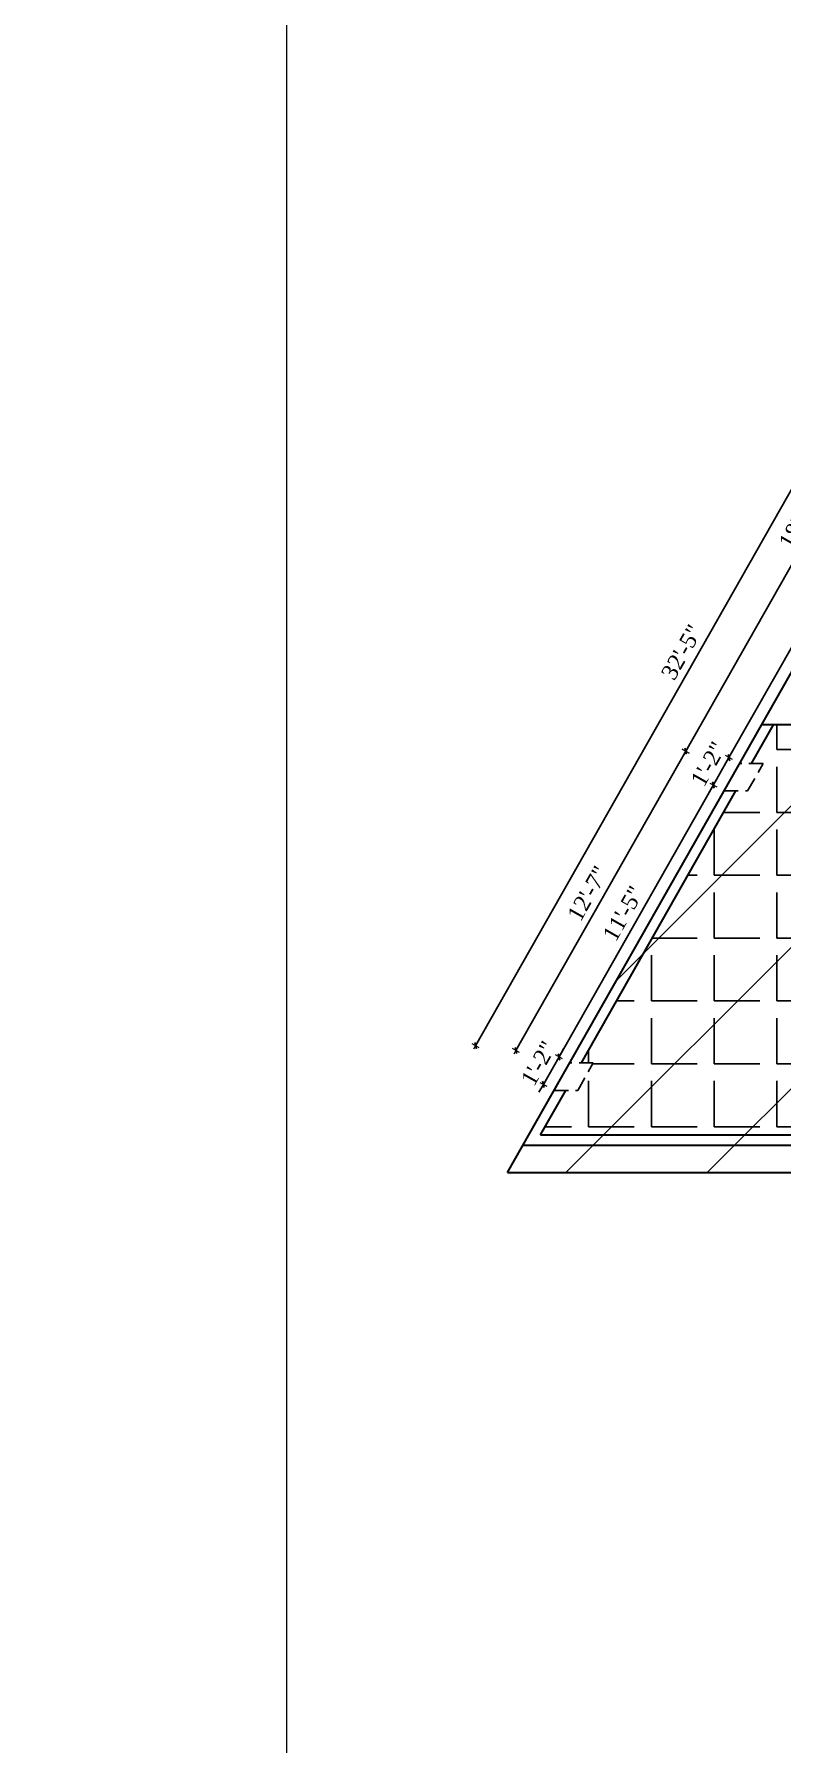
# Model space of a CAD drawing. Header units: inches. Extents: x 6873 to 34015, y -4436 to 8204.
# Drawn here: x 16381 to 16708, y 179 to 927 of the extents above; entities that cross this region are included whole.
import ezdxf

# ---------------------------------------------------------------- set-up
doc = ezdxf.new("R2010")
doc.units = ezdxf.units.IN
doc.header["$LTSCALE"] = 5
doc.header["$MEASUREMENT"] = 0
doc.linetypes.add('HIDDEN', pattern=[0.375, 0.25, -0.125])
doc.layers.add('A-WALL', color=7, linetype='Continuous', lineweight=9)
doc.layers.add('Dimension', color=7, linetype='Continuous', lineweight=18)
doc.layers.add('dim line', color=7, linetype='Continuous', lineweight=15, true_color=0xfab2b2)
doc.layers.add('WALL', color=7, linetype='Continuous')
doc.styles.add('ordinary', font='times.ttf')
doc.dimstyles.new('Copy of 96', dxfattribs={"dimtxt": 7, "dimasz": 4, "dimexe": 0.5, "dimexo": 0.5, "dimgap": 3, "dimtad": 1, "dimdec": 1, "dimzin": 11, "dimdsep": 46, "dimlunit": 4, "dimtxsty": 'ordinary', "dimblk": 'OBLIQUE', "dimcen": 0.09, "dimse1": 1, "dimse2": 1, "dimclrt": 6, "dimazin": 0, "dimtfac": 1, "dimtdec": 1, "dimtix": 1, "dimtmove": 2, "dimatfit": 3, "dimldrblk": 'leader', "dimfxl": 0.5, "dimfxlon": 1, "dimtolj": 1, "dimtzin": 0, "dimarcsym": 0})

# ---------------------------------------------------------------- blocks, each defined once
blk = doc.blocks.new('oblique')
at = {"color": 0, "lineweight": -2}
blk.add_line((0.25, 0.25), (-0.25, -0.25), dxfattribs=at)
at = {"layer": 'dim line', "lineweight": 9}
for p, q in [((-0.4375, 0), (0.4375, 0)), ((0, 0.4375), (0, -0.4375))]:
    blk.add_line(p, q, dxfattribs=at)
blk = doc.blocks.new('*D77')
at = {"layer": 'A-WALL', "color": 0, "lineweight": -2, "ltscale": 50, "transparency": 16777216}
for p, q in [((16603.78, 467.55), (16610.6, 479.55)), ((16610.6, 479.55), (16612.57, 483.03)), ((16603.78, 467.55), (16601.81, 464.08))]:
    blk.add_line(p, q, dxfattribs=at)
at = {"layer": 'Defpoints', "color": 0, "ltscale": 50, "transparency": 16777216}
for p in [(16610.6, 479.55), (16615.24, 476.92), (16608.43, 464.92)]:
    blk.add_point(p, dxfattribs=at)
at = {"layer": 'A-WALL', "color": 0, "lineweight": -2, "ltscale": 50, "transparency": 16777216, "xscale": 4, "yscale": 4, "zscale": 4}
for p, rotation in [((16610.6, 479.55), 240.4114854942765), ((16603.78, 467.55), 60.41148549427654)]:
    blk.add_blockref('oblique', p, dxfattribs=dict(at, rotation=rotation))
at = {"layer": 'A-WALL', "color": 6, "ltscale": 50, "transparency": 16777216, "insert": (16601.54, 476.76), "char_height": 7, "attachment_point": 5, "rotation": 60.41149, "style": 'ordinary'}
blk.add_mtext('\\A1;1\'-2"', dxfattribs=at)
blk = doc.blocks.new('_OBLIQUE')
at = {"color": 0, "linetype": 'ByBlock'}
blk.add_line((-0.5, -0.5), (0.5, 0.5), dxfattribs=at)
blk = doc.blocks.new('leader')
at = {"layer": 'Dimension'}
for p, q in [((0, -4.33), (0, 4.33)), ((-4.42, 0), (4.42, 0))]:
    blk.add_line(p, q, dxfattribs=at)
blk = doc.blocks.new('*D78')
at = {"layer": 'A-WALL', "color": 0, "lineweight": -2, "ltscale": 50, "transparency": 16777216}
blk.add_line((16610.6, 479.55), (16678.17, 598.55), dxfattribs=at)
at = {"layer": 'Defpoints', "color": 0, "ltscale": 50, "transparency": 16777216}
for p in [(16678.17, 598.55), (16682.81, 595.92), (16615.24, 476.92)]:
    blk.add_point(p, dxfattribs=at)
at = {"layer": 'A-WALL', "color": 0, "lineweight": -2, "ltscale": 50, "transparency": 16777216, "xscale": 4, "yscale": 4, "zscale": 4}
for p, rotation in [((16678.17, 598.55), 60.41148549433036), ((16610.6, 479.55), 240.4114854943304)]:
    blk.add_blockref('oblique', p, dxfattribs=dict(at, rotation=rotation))
at = {"layer": 'A-WALL', "color": 6, "ltscale": 50, "transparency": 16777216, "insert": (16638.68, 542.29), "char_height": 7, "attachment_point": 5, "rotation": 60.41149, "style": 'ordinary'}
blk.add_mtext('\\A1;11\'-5"', dxfattribs=at)
blk = doc.blocks.new('*D79')
at = {"layer": 'A-WALL', "color": 0, "lineweight": -2, "ltscale": 50, "transparency": 16777216}
for p, q in [((16684.98, 610.55), (16686.96, 614.03)), ((16678.17, 598.55), (16684.98, 610.55)), ((16678.17, 598.55), (16676.19, 595.08))]:
    blk.add_line(p, q, dxfattribs=at)
at = {"layer": 'Defpoints', "color": 0, "ltscale": 50, "transparency": 16777216}
for p in [(16684.98, 610.55), (16689.63, 607.92), (16682.81, 595.92)]:
    blk.add_point(p, dxfattribs=at)
at = {"layer": 'A-WALL', "color": 0, "lineweight": -2, "ltscale": 50, "transparency": 16777216, "xscale": 4, "yscale": 4, "zscale": 4}
for p, rotation in [((16684.98, 610.55), 240.4114854943304), ((16678.17, 598.55), 60.41148549433034)]:
    blk.add_blockref('oblique', p, dxfattribs=dict(at, rotation=rotation))
at = {"layer": 'A-WALL', "color": 6, "ltscale": 50, "transparency": 16777216, "insert": (16675.92, 607.76), "char_height": 7, "attachment_point": 5, "rotation": 60.41149, "style": 'ordinary'}
blk.add_mtext('\\A1;1\'-2"', dxfattribs=at)
blk = doc.blocks.new('*D80')
at = {"layer": 'A-WALL', "color": 0, "lineweight": -2, "ltscale": 50, "transparency": 16777216}
blk.add_line((16684.98, 610.55), (16788.89, 793.55), dxfattribs=at)
at = {"layer": 'Defpoints', "color": 0, "ltscale": 50, "transparency": 16777216}
for p in [(16788.89, 793.55), (16793.54, 790.92), (16689.63, 607.92)]:
    blk.add_point(p, dxfattribs=at)
at = {"layer": 'A-WALL', "color": 0, "lineweight": -2, "ltscale": 50, "transparency": 16777216, "xscale": 4, "yscale": 4, "zscale": 4}
for p, rotation in [((16788.89, 793.55), 60.41148549433036), ((16684.98, 610.55), 240.4114854943304)]:
    blk.add_blockref('oblique', p, dxfattribs=dict(at, rotation=rotation))
at = {"layer": 'A-WALL', "color": 6, "ltscale": 50, "transparency": 16777216, "insert": (16731.22, 705.3), "char_height": 7, "attachment_point": 5, "rotation": 60.41149, "style": 'ordinary'}
blk.add_mtext('\\A1;17\'-6"', dxfattribs=at)
blk = doc.blocks.new('*D82')
at = {"layer": 'A-WALL', "color": 0, "lineweight": -2, "ltscale": 50, "transparency": 16777216}
blk.add_line((16776.81, 808.35), (16666.09, 613.35), dxfattribs=at)
at = {"layer": 'Defpoints', "color": 0, "ltscale": 50, "transparency": 16777216}
for p in [(16796.94, 796.92), (16666.09, 613.35), (16686.22, 601.92)]:
    blk.add_point(p, dxfattribs=at)
at = {"layer": 'A-WALL', "color": 0, "lineweight": -2, "ltscale": 50, "transparency": 16777216, "xscale": 4, "yscale": 4, "zscale": 4}
for p, rotation in [((16776.81, 808.35), 60.41148549426839), ((16666.09, 613.35), 240.4114854942684)]:
    blk.add_blockref('oblique', p, dxfattribs=dict(at, rotation=rotation))
at = {"layer": 'A-WALL', "color": 6, "ltscale": 50, "transparency": 16777216, "insert": (16715.74, 714.09), "char_height": 7, "attachment_point": 5, "rotation": 60.41149, "style": 'ordinary'}
blk.add_mtext('\\A1;18\'-8"', dxfattribs=at)
blk = doc.blocks.new('*D83')
at = {"layer": 'A-WALL', "color": 0, "lineweight": -2, "ltscale": 50, "transparency": 16777216}
blk.add_line((16666.09, 613.35), (16591.7, 482.35), dxfattribs=at)
at = {"layer": 'Defpoints', "color": 0, "ltscale": 50, "transparency": 16777216}
for p in [(16686.22, 601.92), (16591.7, 482.35), (16611.84, 470.92)]:
    blk.add_point(p, dxfattribs=at)
at = {"layer": 'A-WALL', "color": 0, "lineweight": -2, "ltscale": 50, "transparency": 16777216, "xscale": 4, "yscale": 4, "zscale": 4}
for p, rotation in [((16666.09, 613.35), 60.41148549433034), ((16591.7, 482.35), 240.4114854943304)]:
    blk.add_blockref('oblique', p, dxfattribs=dict(at, rotation=rotation))
at = {"layer": 'A-WALL', "color": 6, "ltscale": 50, "transparency": 16777216, "insert": (16623.18, 551.09), "char_height": 7, "attachment_point": 5, "rotation": 60.41149, "style": 'ordinary'}
blk.add_mtext('\\A1;12\'-7"', dxfattribs=at)
blk = doc.blocks.new('*D84')
at = {"layer": 'A-WALL', "color": 0, "lineweight": -2, "ltscale": 50, "transparency": 16777216}
blk.add_line((16574.06, 484.43), (16765.98, 822.43), dxfattribs=at)
at = {"layer": 'Defpoints', "color": 0, "ltscale": 50, "transparency": 16777216}
for p in [(16765.98, 822.43), (16800.35, 802.92), (16608.43, 464.92)]:
    blk.add_point(p, dxfattribs=at)
at = {"layer": 'A-WALL', "color": 0, "lineweight": -2, "ltscale": 50, "transparency": 16777216, "xscale": 4, "yscale": 4, "zscale": 4}
for p, rotation in [((16765.98, 822.43), 60.41148549426839), ((16574.06, 484.43), 240.4114854942684)]:
    blk.add_blockref('oblique', p, dxfattribs=dict(at, rotation=rotation))
at = {"layer": 'A-WALL', "color": 6, "ltscale": 50, "transparency": 16777216, "insert": (16664.31, 656.67), "char_height": 7, "attachment_point": 5, "rotation": 60.41149, "style": 'ordinary'}
blk.add_mtext('\\A1;32\'-5"', dxfattribs=at)

msp = doc.modelspace()

# ---------------------------------------------------------------- hatches: boundary and pattern name
at = {"layer": 'WALL', "linetype": 'ByBlock', "ltscale": 5, "true_color": 0xf8991e}
h = msp.add_hatch(dxfattribs=at)
h.set_pattern_fill('ANSI31', color=30, scale=350)
h.set_pattern_definition([(45, (9223.244, 3742.42), (-30.93592, 30.93592), [])])
h.paths.add_polyline_path([(16587.99, 428.92), (16820.79, 838.92), (17179.24, 838.92), (17180.84, 560.92), (17229.43, 560.92), (17229.43, 470.92), (17181.43, 470.92), (17181.65, 428.92)])
h = msp.add_hatch(dxfattribs=at)
h.set_pattern_fill('ANGLE', color=30, scale=100)
h.set_pattern_definition([(0, (3835.986, 1549.007), (0, 27.5), [20, -7.5]), (90, (3835.986, 1549.007), (-27.5, 2e-15), [20, -7.5])])
h.paths.add_polyline_path([(17177.05, 445.42), (17176.93, 464.92), (17172.43, 464.92), (17172.35, 476.92), (17176.85, 476.92), (17176.12, 595.92), (17171.62, 595.92), (17171.55, 607.92), (17176.05, 607.92), (17175.94, 624.92), (16704.45, 624.92), (16694.8, 607.92), (16699.98, 607.92), (16693.16, 595.92), (16687.99, 595.92), (16620.42, 476.92), (16625.59, 476.92), (16618.78, 464.92), (16613.6, 464.92), (16602.53, 445.42)])
h.paths.add_polyline_path([(16894.5, 551.03), (16948.11, 551.03), (16948.11, 527.12), (16894.5, 527.12)], flags=24)

# ---------------------------------------------------------------- linework, layer by layer
at = {"layer": 'A-WALL', "lineweight": 30}
for p, q in [((16587.99, 428.92), (16820.79, 838.92)), ((16694.8, 607.92), (16704.45, 624.92)), ((17180.44, 624.92), (16699.28, 624.92)), ((16620.42, 476.92), (16687.99, 595.92)), ((16602.53, 445.42), (16613.6, 464.92)), ((16602.53, 445.42), (17177.05, 445.42)), ((16594.8, 440.92), (17181.58, 440.92)), ((16587.99, 428.92), (17181.65, 428.92))]:
    msp.add_line(p, q, dxfattribs=at)
at = {"layer": 'A-WALL', "ltscale": 5}
msp.add_xline((16491.5, -1297.44), (0, 1), dxfattribs=at)
msp.add_circle((15105.47, 278.39), 4288.21, dxfattribs=at)
at = {"layer": 'WALL', "color": 2, "linetype": 'HIDDEN', "ltscale": 5}
for points in [[(16682.81, 595.92), (16693.16, 595.92), (16699.98, 607.92), (16689.63, 607.92)], [(16608.43, 464.92), (16618.78, 464.92), (16625.59, 476.92), (16615.24, 476.92)]]:
    msp.add_lwpolyline(points, close=True, dxfattribs=at)

# ---------------------------------------------------------------- dimensions: what is measured, and where the dimension line sits
at = {"layer": 'A-WALL', "ltscale": 50}
for p1, p2, distance, picture, middle in [((16608.43, 464.92), (16800.35, 802.92), 39.53, '*D84', (16664.31, 656.67)), ((16796.94, 796.92), (16686.22, 601.92), -23.15, '*D82', (16715.74, 714.09)), ((16608.43, 464.92), (16615.24, 476.92), 5.34, '*D77', (16601.54, 476.76))]:
    dim = msp.add_aligned_dim(p1=p1, p2=p2, distance=distance, dimstyle='Copy of 96', override={"dimdec": 0, "dimblk": 'oblique', "dimtdec": 0, "dimarcsym": 1}, dxfattribs=at)
    dim.commit()
    dim.dimension.update_dxf_attribs({"geometry": picture, "text_midpoint": middle})
for base, p1, p2, angle, picture, middle in [((16788.89, 793.55), (16689.63, 607.92), (16793.54, 790.92), 240.41149, '*D80', (16731.22, 705.3)), ((16591.7, 482.35), (16686.22, 601.92), (16611.84, 470.92), 60.41149, '*D83', (16623.18, 551.09)), ((16684.98, 610.55), (16682.81, 595.92), (16689.63, 607.92), 240.41149, '*D79', (16675.92, 607.76)), ((16678.17, 598.55), (16615.24, 476.92), (16682.81, 595.92), 240.41149, '*D78', (16638.68, 542.29))]:
    dim = msp.add_linear_dim(base=base, p1=p1, p2=p2, angle=angle, dimstyle='Copy of 96', override={"dimdec": 0, "dimblk": 'oblique', "dimtdec": 0, "dimarcsym": 1}, dxfattribs=at)
    dim.commit()
    dim.dimension.update_dxf_attribs({"geometry": picture, "text_midpoint": middle})

doc.saveas('drawing.dxf')
